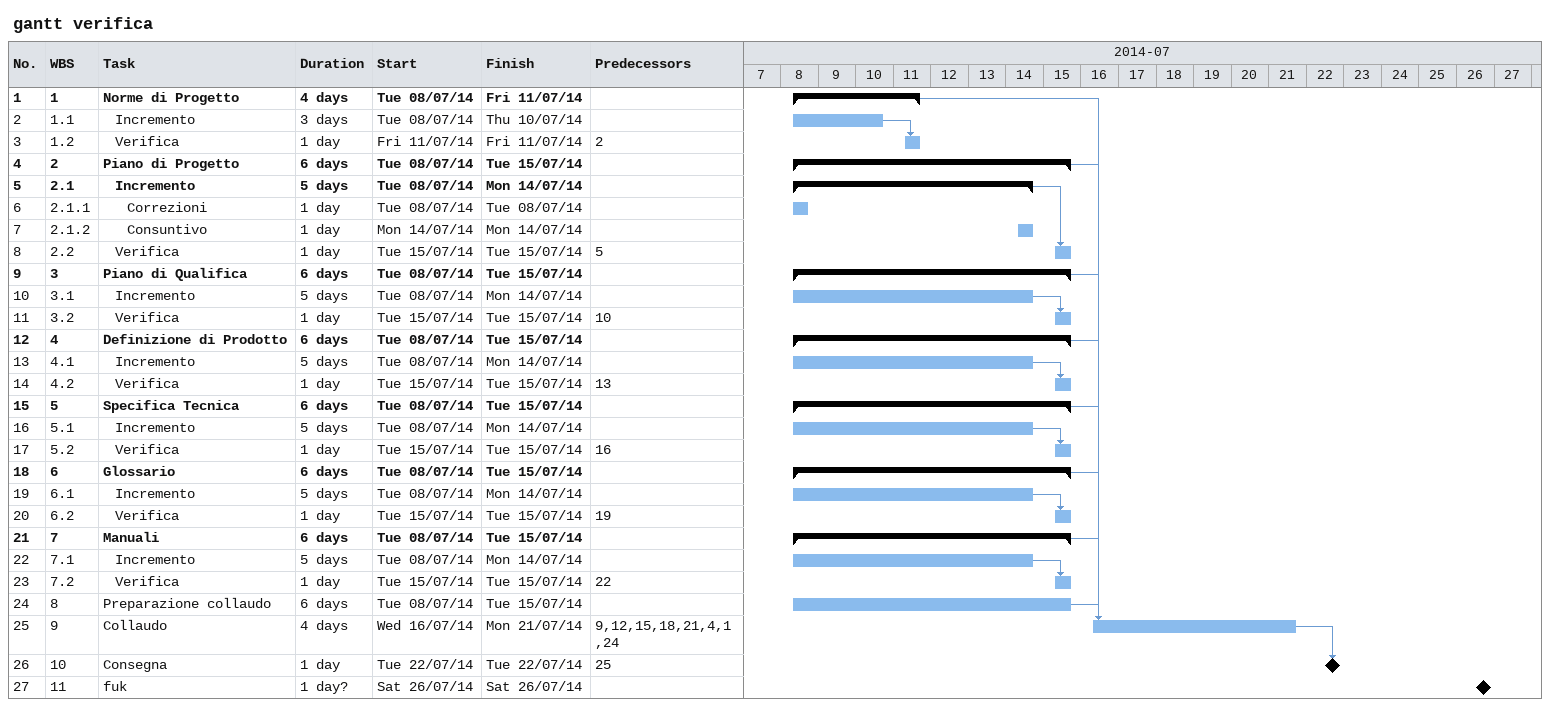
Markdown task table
gantt verifica

| ID | WBS | Task | Duration | Start | Finish | Predecessors |
|---|---|---|---|---|---|---|
| 1 | 1 | **Norme di Progetto** | 4d | 2014-07-08 | 2014-07-11 |  |
| 2 | 1.1 | Incremento | 3d | 2014-07-08 | 2014-07-10 |  |
| 3 | 1.2 | Verifica | 1d | 2014-07-11 | 2014-07-11 | 2 |
| 4 | 2 | **Piano di Progetto** | 6d | 2014-07-08 | 2014-07-15 |  |
| 5 | 2.1 | **Incremento** | 5d | 2014-07-08 | 2014-07-14 |  |
| 6 | 2.1.1 | Correzioni | 1d | 2014-07-08 | 2014-07-08 |  |
| 7 | 2.1.2 | Consuntivo | 1d | 2014-07-14 | 2014-07-14 |  |
| 8 | 2.2 | Verifica | 1d | 2014-07-15 | 2014-07-15 | 5 |
| 9 | 3 | **Piano di Qualifica** | 6d | 2014-07-08 | 2014-07-15 |  |
| 10 | 3.1 | Incremento | 5d | 2014-07-08 | 2014-07-14 |  |
| 11 | 3.2 | Verifica | 1d | 2014-07-15 | 2014-07-15 | 10 |
| 12 | 4 | **Definizione di Prodotto** | 6d | 2014-07-08 | 2014-07-15 |  |
| 13 | 4.1 | Incremento | 5d | 2014-07-08 | 2014-07-14 |  |
| 14 | 4.2 | Verifica | 1d | 2014-07-15 | 2014-07-15 | 13 |
| 15 | 5 | **Specifica Tecnica** | 6d | 2014-07-08 | 2014-07-15 |  |
| 16 | 5.1 | Incremento | 5d | 2014-07-08 | 2014-07-14 |  |
| 17 | 5.2 | Verifica | 1d | 2014-07-15 | 2014-07-15 | 16 |
| 18 | 6 | **Glossario** | 6d | 2014-07-08 | 2014-07-15 |  |
| 19 | 6.1 | Incremento | 5d | 2014-07-08 | 2014-07-14 |  |
| 20 | 6.2 | Verifica | 1d | 2014-07-15 | 2014-07-15 | 19 |
| 21 | 7 | **Manuali** | 6d | 2014-07-08 | 2014-07-15 |  |
| 22 | 7.1 | Incremento | 5d | 2014-07-08 | 2014-07-14 |  |
| 23 | 7.2 | Verifica | 1d | 2014-07-15 | 2014-07-15 | 22 |
| 24 | 8 | Preparazione collaudo | 6d | 2014-07-08 | 2014-07-15 |  |
| 25 | 9 | Collaudo | 4d | 2014-07-16 | 2014-07-21 | 9, 12, 15, 18, 21, 4, 1, 24 |
| 26 | 10 | Consegna | 1d | 2014-07-22 | 2014-07-22 | 25 |
| 27 | 11 | fuk | 1d? | 2014-07-26 | 2014-07-26 |  |
